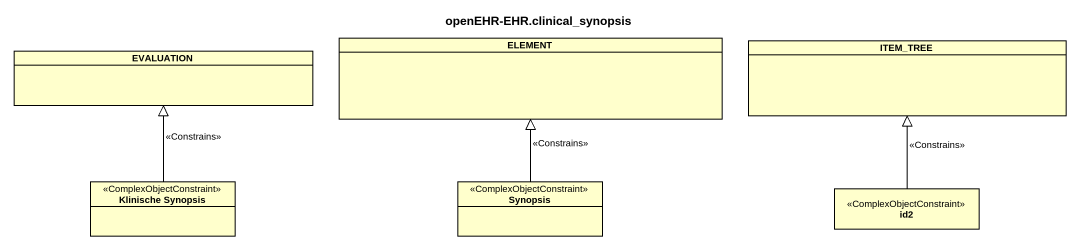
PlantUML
@startuml
title openEHR-EHR.clinical_synopsis
hide circle
hide empty members
class ELEMENT
class ITEM_TREE
class EVALUATION
class "Klinische Synopsis" as Klinische_Synopsis <<ComplexObjectConstraint>>
class Synopsis <<ComplexObjectConstraint>>
class id2 <<ComplexObjectConstraint>>
Klinische_Synopsis -up-|> EVALUATION : <<Constrains>>
Synopsis -up-|> ELEMENT : <<Constrains>>
id2 -up-|> ITEM_TREE : <<Constrains>>
@enduml
